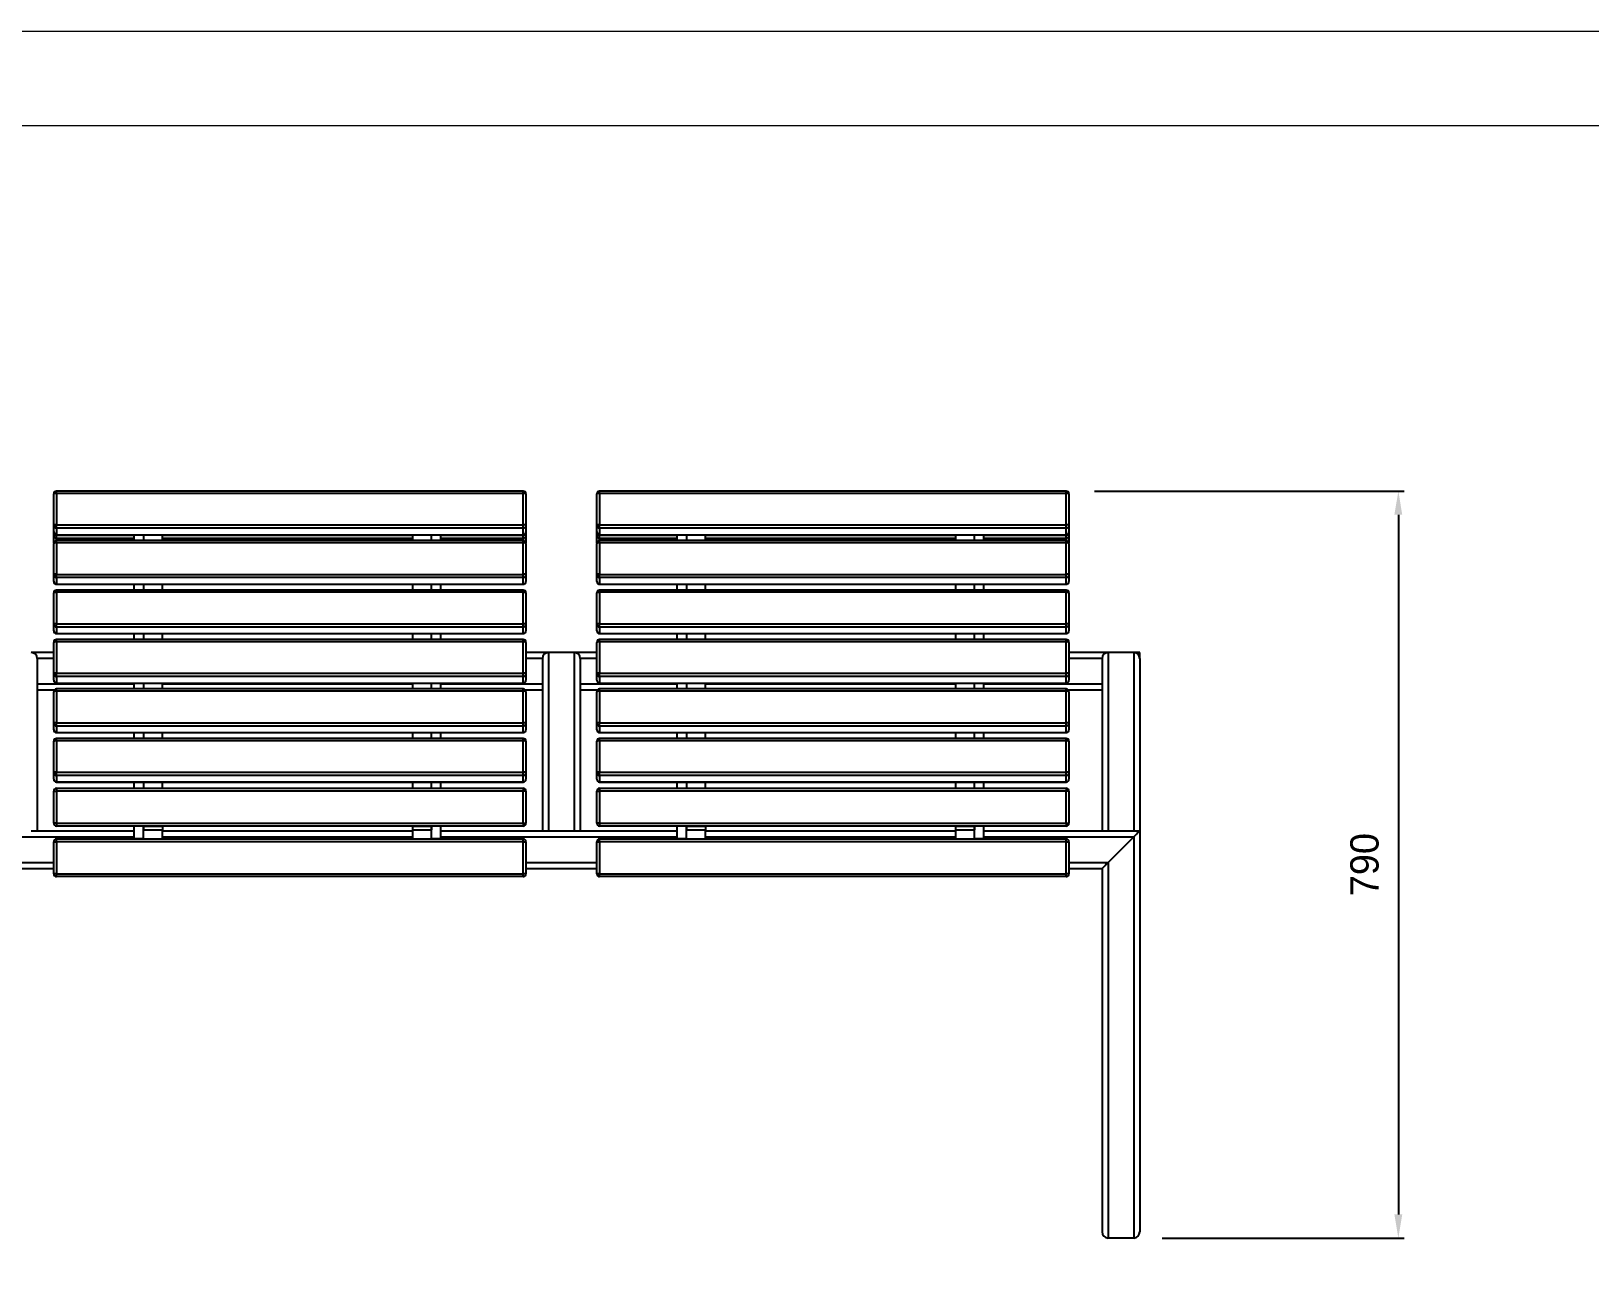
# Model space of a CAD drawing. Header units: millimetres. Extents: x 634 to 6574, y -2943 to 1257.
# Drawn here: x 1747 to 3397, y -46 to 1257 of the extents above; entities that cross this region are included whole.
import ezdxf

# ---------------------------------------------------------------- set-up
doc = ezdxf.new("R2010")
doc.units = ezdxf.units.MM
doc.header["$PDSIZE"] = -1
doc.layers.add('tabelka', color=155, linetype='Continuous')
doc.dimstyles.new('1-1', dxfattribs={"dimtxt": 30, "dimasz": 25, "dimexe": 6.25, "dimexo": 30, "dimgap": 20.625, "dimtad": 1, "dimdec": 1, "dimtxsty": 'Standard', "dimcen": 0, "dimclrd": 2, "dimclre": 2, "dimclrt": 2, "dimadec": 0, "dimazin": 0, "dimtfac": 1, "dimtdec": 1, "dimtmove": 0, "dimatfit": 3, "dimfxl": 0, "dimarcsym": 0})

# ---------------------------------------------------------------- blocks, each defined once
blk = doc.blocks.new('front')
for p, q in [((-2192.3, -441), (-2192.3, -407.7)), ((-1695.3, -404.7), (-2189.3, -404.7)), ((-2189.3, -407.1), (-2189.3, -404.7)), ((-2189.3, -407.1), (-2189.3, -440.4)), ((-1695.3, -407.1), (-2189.3, -407.1)), ((-1695.3, -407.1), (-1695.3, -404.7)), ((-1695.3, -440.4), (-1695.3, -407.1)), ((-1692.3, -407.7), (-1692.3, -441)), ((-1617.3, -441), (-1617.3, -407.7)), ((-1120.3, -404.7), (-1614.3, -404.7)), ((-1614.3, -407.1), (-1614.3, -404.7)), ((-1120.3, -407.1), (-1614.3, -407.1)), ((-1614.3, -407.1), (-1614.3, -440.4)), ((-1120.3, -407.1), (-1120.3, -404.7)), ((-1120.3, -440.4), (-1120.3, -407.1)), ((-1117.3, -407.7), (-1117.3, -441)), ((-2192.3, -447.9), (-2192.3, -441)), ((-2189.3, -443.9), (-2189.3, -440.4)), ((-2189.3, -440.4), (-1695.3, -440.4)), ((-1695.3, -443.9), (-2189.3, -443.9)), ((-2189.3, -443.9), (-2189.3, -450.8)), ((-1695.3, -443.9), (-1695.3, -440.4)), ((-1695.3, -450.8), (-1695.3, -443.9)), ((-1692.3, -441), (-1692.3, -447.9)), ((-1617.3, -447.9), (-1617.3, -441)), ((-1614.3, -443.9), (-1614.3, -440.4)), ((-1614.3, -440.4), (-1120.3, -440.4)), ((-1120.3, -443.9), (-1614.3, -443.9)), ((-1614.3, -443.9), (-1614.3, -450.8)), ((-1120.3, -443.9), (-1120.3, -440.4)), ((-1120.3, -450.8), (-1120.3, -443.9)), ((-1117.3, -441), (-1117.3, -447.9)), ((-2192.3, -451.8), (-2192.3, -447.9)), ((-2192.3, -458.7), (-2192.3, -451.8)), ((-2192.3, -493.4), (-2192.3, -460.1)), ((-2189.3, -450.8), (-1695.3, -450.8)), ((-2189.3, -450.9), (-2189.3, -450.8)), ((-2189.3, -450.9), (-1695.3, -450.9)), ((-2189.3, -450.9), (-2189.3, -451.2)), ((-2189.3, -454.8), (-2189.3, -451.2)), ((-2189.3, -451.2), (-2107.3, -451.2)), ((-2107.3, -454.8), (-2189.3, -454.8)), ((-2189.3, -454.8), (-2189.3, -457.1)), ((-1695.3, -457.1), (-2189.3, -457.1)), ((-2189.3, -459.5), (-2189.3, -457.1)), ((-1695.3, -459.5), (-2189.3, -459.5)), ((-2189.3, -459.5), (-2189.3, -492.8)), ((-2107.3, -457.1), (-2107.3, -450.9)), ((-2097.3, -450.9), (-2097.3, -457.1)), ((-2077.3, -457.1), (-2077.3, -450.9)), ((-2077.3, -451.2), (-1812.3, -451.2)), ((-1812.3, -454.8), (-2077.3, -454.8)), ((-1812.3, -450.9), (-1812.3, -457.1)), ((-1792.3, -457.1), (-1792.3, -450.9)), ((-1782.3, -457.1), (-1782.3, -450.9)), ((-1782.3, -451.2), (-1695.3, -451.2)), ((-1695.3, -454.8), (-1782.3, -454.8)), ((-1695.3, -450.9), (-1695.3, -450.8)), ((-1695.3, -451.2), (-1695.3, -450.9)), ((-1695.3, -454.8), (-1695.3, -451.2)), ((-1695.3, -457.1), (-1695.3, -454.8)), ((-1695.3, -459.5), (-1695.3, -457.1)), ((-1695.3, -492.8), (-1695.3, -459.5)), ((-1692.3, -447.9), (-1692.3, -451.8)), ((-1692.3, -451.8), (-1692.3, -458.7)), ((-1692.3, -460.1), (-1692.3, -493.4)), ((-1617.3, -451.8), (-1617.3, -447.9)), ((-1617.3, -458.7), (-1617.3, -451.8)), ((-1617.3, -493.4), (-1617.3, -460.1)), ((-1614.3, -450.8), (-1120.3, -450.8)), ((-1614.3, -450.9), (-1614.3, -450.8)), ((-1614.3, -450.9), (-1120.3, -450.9)), ((-1614.3, -450.9), (-1614.3, -451.2)), ((-1614.3, -454.8), (-1614.3, -451.2)), ((-1614.3, -451.2), (-1532.3, -451.2)), ((-1532.3, -454.8), (-1614.3, -454.8)), ((-1614.3, -454.8), (-1614.3, -457.1)), ((-1120.3, -457.1), (-1614.3, -457.1)), ((-1614.3, -459.5), (-1614.3, -457.1)), ((-1614.3, -459.5), (-1614.3, -492.8)), ((-1120.3, -459.5), (-1614.3, -459.5)), ((-1532.3, -457.1), (-1532.3, -450.9)), ((-1522.3, -450.9), (-1522.3, -457.1)), ((-1502.3, -457.1), (-1502.3, -450.9)), ((-1502.3, -451.2), (-1237.3, -451.2)), ((-1237.3, -454.8), (-1502.3, -454.8)), ((-1237.3, -450.9), (-1237.3, -457.1)), ((-1217.3, -457.1), (-1217.3, -450.9)), ((-1207.3, -457.1), (-1207.3, -450.9)), ((-1207.3, -451.2), (-1120.3, -451.2)), ((-1120.3, -454.8), (-1207.3, -454.8)), ((-1120.3, -450.9), (-1120.3, -450.8)), ((-1120.3, -451.2), (-1120.3, -450.9)), ((-1120.3, -454.8), (-1120.3, -451.2)), ((-1120.3, -457.1), (-1120.3, -454.8)), ((-1120.3, -459.5), (-1120.3, -457.1)), ((-1120.3, -492.8), (-1120.3, -459.5)), ((-1117.3, -447.9), (-1117.3, -451.8)), ((-1117.3, -451.8), (-1117.3, -458.7)), ((-1117.3, -460.1), (-1117.3, -493.4)), ((-2192.3, -500.3), (-2192.3, -493.4)), ((-2189.3, -496.3), (-2189.3, -492.8)), ((-2189.3, -492.8), (-1695.3, -492.8)), ((-1695.3, -496.3), (-1695.3, -492.8)), ((-1692.3, -493.4), (-1692.3, -500.3)), ((-1617.3, -500.3), (-1617.3, -493.4)), ((-1614.3, -496.3), (-1614.3, -492.8)), ((-1614.3, -492.8), (-1120.3, -492.8)), ((-1120.3, -496.3), (-1120.3, -492.8)), ((-1117.3, -493.4), (-1117.3, -500.3)), ((-1695.3, -496.3), (-2189.3, -496.3)), ((-2189.3, -496.3), (-2189.3, -503.2)), ((-2189.3, -503.2), (-1695.3, -503.2)), ((-2189.3, -503.3), (-2189.3, -503.2)), ((-2189.3, -503.3), (-1695.3, -503.3)), ((-1695.3, -509.5), (-2189.3, -509.5)), ((-2189.3, -511.8), (-2189.3, -509.5)), ((-2107.3, -509.5), (-2107.3, -503.3)), ((-2097.3, -503.3), (-2097.3, -509.5)), ((-2077.3, -509.5), (-2077.3, -503.3)), ((-1812.3, -503.3), (-1812.3, -509.5)), ((-1792.3, -509.5), (-1792.3, -503.3)), ((-1782.3, -509.5), (-1782.3, -503.3)), ((-1695.3, -503.2), (-1695.3, -496.3)), ((-1695.3, -503.3), (-1695.3, -503.2)), ((-1695.3, -511.8), (-1695.3, -509.5)), ((-1120.3, -496.3), (-1614.3, -496.3)), ((-1614.3, -496.3), (-1614.3, -503.2)), ((-1614.3, -503.2), (-1120.3, -503.2)), ((-1614.3, -503.3), (-1614.3, -503.2)), ((-1614.3, -503.3), (-1120.3, -503.3)), ((-1120.3, -509.5), (-1614.3, -509.5)), ((-1614.3, -511.8), (-1614.3, -509.5)), ((-1532.3, -509.5), (-1532.3, -503.3)), ((-1522.3, -503.3), (-1522.3, -509.5)), ((-1502.3, -509.5), (-1502.3, -503.3)), ((-1237.3, -503.3), (-1237.3, -509.5)), ((-1217.3, -509.5), (-1217.3, -503.3)), ((-1207.3, -509.5), (-1207.3, -503.3)), ((-1120.3, -503.2), (-1120.3, -496.3)), ((-1120.3, -503.3), (-1120.3, -503.2)), ((-1120.3, -511.8), (-1120.3, -509.5)), ((-2192.3, -545.8), (-2192.3, -512.5)), ((-2189.3, -511.8), (-2189.3, -545.1)), ((-1695.3, -511.8), (-2189.3, -511.8)), ((-1695.3, -545.1), (-1695.3, -511.8)), ((-1692.3, -512.5), (-1692.3, -545.8)), ((-1617.3, -545.8), (-1617.3, -512.5)), ((-1120.3, -511.8), (-1614.3, -511.8)), ((-1614.3, -511.8), (-1614.3, -545.1)), ((-1120.3, -545.1), (-1120.3, -511.8)), ((-1117.3, -512.5), (-1117.3, -545.8)), ((-2192.3, -552.6), (-2192.3, -545.8)), ((-2189.3, -548.7), (-2189.3, -545.1)), ((-2189.3, -545.1), (-1695.3, -545.1)), ((-1695.3, -548.7), (-2189.3, -548.7)), ((-2189.3, -548.7), (-2189.3, -555.6)), ((-2189.3, -555.6), (-1695.3, -555.6)), ((-2189.3, -555.6), (-1695.3, -555.6)), ((-2189.3, -555.6), (-2189.3, -555.6)), ((-2107.3, -561.8), (-2107.3, -555.6)), ((-2097.3, -555.6), (-2097.3, -561.8)), ((-2077.3, -561.8), (-2077.3, -555.6)), ((-1812.3, -555.6), (-1812.3, -561.8)), ((-1792.3, -561.8), (-1792.3, -555.6)), ((-1782.3, -561.8), (-1782.3, -555.6)), ((-1695.3, -548.7), (-1695.3, -545.1)), ((-1695.3, -555.6), (-1695.3, -548.7)), ((-1695.3, -555.6), (-1695.3, -555.6)), ((-1692.3, -545.8), (-1692.3, -552.6)), ((-1617.3, -552.6), (-1617.3, -545.8)), ((-1614.3, -548.7), (-1614.3, -545.1)), ((-1614.3, -545.1), (-1120.3, -545.1)), ((-1120.3, -548.7), (-1614.3, -548.7)), ((-1614.3, -548.7), (-1614.3, -555.6)), ((-1614.3, -555.6), (-1120.3, -555.6)), ((-1614.3, -555.6), (-1120.3, -555.6)), ((-1614.3, -555.6), (-1614.3, -555.6)), ((-1532.3, -561.8), (-1532.3, -555.6)), ((-1522.3, -555.6), (-1522.3, -561.8)), ((-1502.3, -561.8), (-1502.3, -555.6)), ((-1237.3, -555.6), (-1237.3, -561.8)), ((-1217.3, -561.8), (-1217.3, -555.6)), ((-1207.3, -561.8), (-1207.3, -555.6)), ((-1120.3, -548.7), (-1120.3, -545.1)), ((-1120.3, -555.6), (-1120.3, -548.7)), ((-1120.3, -555.6), (-1120.3, -555.6)), ((-1117.3, -545.8), (-1117.3, -552.6)), ((-2192.3, -575.6), (-2216.2, -575.6)), ((-2192.3, -598.1), (-2192.3, -564.8)), ((-1695.3, -561.8), (-2189.3, -561.8)), ((-2189.3, -564.2), (-2189.3, -561.8)), ((-2189.3, -564.2), (-2189.3, -597.5)), ((-1695.3, -564.2), (-2189.3, -564.2)), ((-1695.3, -564.2), (-1695.3, -561.8)), ((-1695.3, -597.5), (-1695.3, -564.2)), ((-1692.3, -564.8), (-1692.3, -598.1)), ((-1668.4, -575.6), (-1692.3, -575.6)), ((-1641.2, -575.6), (-1668.4, -575.6)), ((-1668.4, -575.6), (-1668.4, -764.4)), ((-1641.2, -575.6), (-1641.2, -764.4)), ((-1617.3, -575.6), (-1641.2, -575.6)), ((-1617.3, -598.1), (-1617.3, -564.8)), ((-1120.3, -561.8), (-1614.3, -561.8)), ((-1614.3, -564.2), (-1614.3, -561.8)), ((-1120.3, -564.2), (-1614.3, -564.2)), ((-1614.3, -564.2), (-1614.3, -597.5)), ((-1120.3, -564.2), (-1120.3, -561.8)), ((-1120.3, -597.5), (-1120.3, -564.2)), ((-1117.3, -564.8), (-1117.3, -598.1)), ((-1075.9, -575.6), (-1117.3, -575.6)), ((-1048.7, -575.6), (-1075.9, -575.6)), ((-1075.9, -575.6), (-1075.9, -764.4)), ((-1048.7, -575.6), (-1048.7, -764.4)), ((-1042.3, -575.6), (-1048.7, -575.6)), ((-1042.3, -582), (-1042.3, -575.6)), ((-2209.8, -582), (-2209.8, -764.4)), ((-2192.3, -582), (-2209.8, -582)), ((-1674.8, -582), (-1692.3, -582)), ((-1674.8, -582), (-1674.8, -764.4)), ((-1634.8, -582), (-1634.8, -764.4)), ((-1617.3, -582), (-1634.8, -582)), ((-1082.3, -582), (-1117.3, -582)), ((-1082.3, -582), (-1082.3, -764.4)), ((-1042.3, -582), (-1042.3, -764.4)), ((-2107.3, -609.2), (-2209.8, -609.2)), ((-2192.3, -605), (-2192.3, -598.1)), ((-2189.3, -601.1), (-2189.3, -597.5)), ((-2189.3, -597.5), (-1695.3, -597.5)), ((-1695.3, -601.1), (-2189.3, -601.1)), ((-2189.3, -601.1), (-2189.3, -608)), ((-2189.3, -608), (-1695.3, -608)), ((-2189.3, -608), (-1695.3, -608)), ((-2189.3, -608), (-2189.3, -608)), ((-2107.3, -614.2), (-2107.3, -608)), ((-2097.3, -608), (-2097.3, -614.2)), ((-2077.3, -614.2), (-2077.3, -608)), ((-1812.3, -609.2), (-2077.3, -609.2)), ((-1812.3, -608), (-1812.3, -614.2)), ((-1792.3, -614.2), (-1792.3, -608)), ((-1782.3, -614.2), (-1782.3, -608)), ((-1674.8, -609.2), (-1782.3, -609.2)), ((-1695.3, -601.1), (-1695.3, -597.5)), ((-1695.3, -608), (-1695.3, -601.1)), ((-1695.3, -608), (-1695.3, -608)), ((-1692.3, -598.1), (-1692.3, -605)), ((-1532.3, -609.2), (-1634.8, -609.2)), ((-1617.3, -605), (-1617.3, -598.1)), ((-1614.3, -601.1), (-1614.3, -597.5)), ((-1614.3, -597.5), (-1120.3, -597.5)), ((-1120.3, -601.1), (-1614.3, -601.1)), ((-1614.3, -601.1), (-1614.3, -608)), ((-1614.3, -608), (-1120.3, -608)), ((-1614.3, -608), (-1120.3, -608)), ((-1614.3, -608), (-1614.3, -608)), ((-1532.3, -614.2), (-1532.3, -608)), ((-1522.3, -608), (-1522.3, -614.2)), ((-1502.3, -614.2), (-1502.3, -608)), ((-1237.3, -609.2), (-1502.3, -609.2)), ((-1237.3, -608), (-1237.3, -614.2)), ((-1217.3, -614.2), (-1217.3, -608)), ((-1207.3, -614.2), (-1207.3, -608)), ((-1082.3, -609.2), (-1207.3, -609.2)), ((-1120.3, -601.1), (-1120.3, -597.5)), ((-1120.3, -608), (-1120.3, -601.1)), ((-1120.3, -608), (-1120.3, -608)), ((-1117.3, -598.1), (-1117.3, -605)), ((-2191.8, -615.6), (-2209.8, -615.6)), ((-2192.3, -650.5), (-2192.3, -617.2)), ((-1695.3, -614.2), (-2189.3, -614.2)), ((-2189.3, -616.6), (-2189.3, -614.2)), ((-1695.3, -616.6), (-2189.3, -616.6)), ((-2189.3, -616.6), (-2189.3, -649.9)), ((-1695.3, -616.6), (-1695.3, -614.2)), ((-1695.3, -649.9), (-1695.3, -616.6)), ((-1674.8, -615.6), (-1692.8, -615.6)), ((-1692.3, -617.2), (-1692.3, -650.5)), ((-1616.8, -615.6), (-1634.8, -615.6)), ((-1617.3, -650.5), (-1617.3, -617.2)), ((-1120.3, -614.2), (-1614.3, -614.2)), ((-1614.3, -616.6), (-1614.3, -614.2)), ((-1120.3, -616.6), (-1614.3, -616.6)), ((-1614.3, -616.6), (-1614.3, -649.9)), ((-1120.3, -616.6), (-1120.3, -614.2)), ((-1120.3, -649.9), (-1120.3, -616.6)), ((-1082.3, -615.6), (-1117.8, -615.6)), ((-1117.3, -617.2), (-1117.3, -650.5)), ((-2192.3, -657.4), (-2192.3, -650.5)), ((-2189.3, -653.5), (-2189.3, -649.9)), ((-2189.3, -649.9), (-1695.3, -649.9)), ((-1695.3, -653.5), (-2189.3, -653.5)), ((-2189.3, -653.5), (-2189.3, -660.4)), ((-1695.3, -653.5), (-1695.3, -649.9)), ((-1695.3, -660.4), (-1695.3, -653.5)), ((-1692.3, -650.5), (-1692.3, -657.4)), ((-1617.3, -657.4), (-1617.3, -650.5)), ((-1614.3, -653.5), (-1614.3, -649.9)), ((-1614.3, -649.9), (-1120.3, -649.9)), ((-1120.3, -653.5), (-1614.3, -653.5)), ((-1614.3, -653.5), (-1614.3, -660.4)), ((-1120.3, -653.5), (-1120.3, -649.9)), ((-1120.3, -660.4), (-1120.3, -653.5)), ((-1117.3, -650.5), (-1117.3, -657.4)), ((-2192.3, -702.9), (-2192.3, -669.6)), ((-2189.3, -660.4), (-1695.3, -660.4)), ((-2189.3, -660.4), (-1695.3, -660.4)), ((-2189.3, -660.4), (-2189.3, -660.4)), ((-1695.3, -666.6), (-2189.3, -666.6)), ((-2189.3, -669), (-2189.3, -666.6)), ((-2189.3, -669), (-2189.3, -702.3)), ((-1695.3, -669), (-2189.3, -669)), ((-2107.3, -666.6), (-2107.3, -660.4)), ((-2097.3, -660.4), (-2097.3, -666.6)), ((-2077.3, -666.6), (-2077.3, -660.4)), ((-1812.3, -660.4), (-1812.3, -666.6)), ((-1792.3, -666.6), (-1792.3, -660.4)), ((-1782.3, -666.6), (-1782.3, -660.4)), ((-1695.3, -660.4), (-1695.3, -660.4)), ((-1695.3, -669), (-1695.3, -666.6)), ((-1695.3, -702.3), (-1695.3, -669)), ((-1692.3, -669.6), (-1692.3, -702.9)), ((-1617.3, -702.9), (-1617.3, -669.6)), ((-1614.3, -660.4), (-1120.3, -660.4)), ((-1614.3, -660.4), (-1120.3, -660.4)), ((-1614.3, -660.4), (-1614.3, -660.4)), ((-1120.3, -666.6), (-1614.3, -666.6)), ((-1614.3, -669), (-1614.3, -666.6)), ((-1614.3, -669), (-1614.3, -702.3)), ((-1120.3, -669), (-1614.3, -669)), ((-1532.3, -666.6), (-1532.3, -660.4)), ((-1522.3, -660.4), (-1522.3, -666.6)), ((-1502.3, -666.6), (-1502.3, -660.4)), ((-1237.3, -660.4), (-1237.3, -666.6)), ((-1217.3, -666.6), (-1217.3, -660.4)), ((-1207.3, -666.6), (-1207.3, -660.4)), ((-1120.3, -660.4), (-1120.3, -660.4)), ((-1120.3, -669), (-1120.3, -666.6)), ((-1120.3, -702.3), (-1120.3, -669)), ((-1117.3, -669.6), (-1117.3, -702.9)), ((-2192.3, -709.8), (-2192.3, -702.9)), ((-2189.3, -705.9), (-2189.3, -702.3)), ((-2189.3, -702.3), (-1695.3, -702.3)), ((-1695.3, -705.9), (-2189.3, -705.9)), ((-2189.3, -705.9), (-2189.3, -712.7)), ((-1695.3, -705.9), (-1695.3, -702.3)), ((-1695.3, -712.7), (-1695.3, -705.9)), ((-1692.3, -702.9), (-1692.3, -709.8)), ((-1617.3, -709.8), (-1617.3, -702.9)), ((-1614.3, -705.9), (-1614.3, -702.3)), ((-1614.3, -702.3), (-1120.3, -702.3)), ((-1120.3, -705.9), (-1614.3, -705.9)), ((-1614.3, -705.9), (-1614.3, -712.7)), ((-1120.3, -705.9), (-1120.3, -702.3)), ((-1120.3, -712.7), (-1120.3, -705.9)), ((-1117.3, -702.9), (-1117.3, -709.8)), ((-2192.3, -756.4), (-2192.3, -722.4)), ((-2192.3, -722.4), (-2189.3, -722.4)), ((-2189.3, -712.7), (-1695.3, -712.7)), ((-2189.3, -712.8), (-2189.3, -712.7)), ((-2189.3, -712.8), (-1695.3, -712.8)), ((-2189.3, -719.4), (-1695.3, -719.4)), ((-2189.3, -719.4), (-2189.3, -722.4)), ((-2189.3, -722.4), (-2189.3, -756.4)), ((-1695.3, -722.4), (-2189.3, -722.4)), ((-2107.3, -719.4), (-2107.3, -712.8)), ((-2097.3, -712.8), (-2097.3, -719.4)), ((-2077.3, -719.4), (-2077.3, -712.8)), ((-1812.3, -712.8), (-1812.3, -719.4)), ((-1792.3, -719.4), (-1792.3, -712.8)), ((-1782.3, -719.4), (-1782.3, -712.8)), ((-1695.3, -712.8), (-1695.3, -712.7)), ((-1695.3, -719.4), (-1695.3, -722.4)), ((-1695.3, -756.4), (-1695.3, -722.4)), ((-1692.3, -722.4), (-1695.3, -722.4)), ((-1692.3, -722.4), (-1692.3, -756.4)), ((-1617.3, -756.4), (-1617.3, -722.4)), ((-1617.3, -722.4), (-1614.3, -722.4)), ((-1614.3, -712.7), (-1120.3, -712.7)), ((-1614.3, -712.8), (-1614.3, -712.7)), ((-1614.3, -712.8), (-1120.3, -712.8)), ((-1614.3, -719.4), (-1614.3, -722.4)), ((-1614.3, -719.4), (-1120.3, -719.4)), ((-1614.3, -722.4), (-1614.3, -756.4)), ((-1120.3, -722.4), (-1614.3, -722.4)), ((-1532.3, -719.4), (-1532.3, -712.8)), ((-1522.3, -712.8), (-1522.3, -719.4)), ((-1502.3, -719.4), (-1502.3, -712.8)), ((-1237.3, -712.8), (-1237.3, -719.4)), ((-1217.3, -719.4), (-1217.3, -712.8)), ((-1207.3, -719.4), (-1207.3, -712.8)), ((-1120.3, -712.8), (-1120.3, -712.7)), ((-1120.3, -719.4), (-1120.3, -722.4)), ((-1117.3, -722.4), (-1120.3, -722.4)), ((-1120.3, -756.4), (-1120.3, -722.4)), ((-1117.3, -722.4), (-1117.3, -756.4)), ((-2189.3, -756.4), (-2192.3, -756.4)), ((-2189.3, -756.4), (-1695.3, -756.4)), ((-2189.3, -756.4), (-2189.3, -759.4)), ((-1695.3, -756.4), (-1692.3, -756.4)), ((-1695.3, -756.4), (-1695.3, -759.4)), ((-1614.3, -756.4), (-1617.3, -756.4)), ((-1614.3, -756.4), (-1614.3, -759.4)), ((-1614.3, -756.4), (-1120.3, -756.4)), ((-1120.3, -756.4), (-1120.3, -759.4)), ((-1120.3, -756.4), (-1117.3, -756.4)), ((-2357.3, -770.8), (-2107.3, -770.8)), ((-2216.2, -764.4), (-2209.8, -764.4)), ((-2209.8, -764.4), (-2107.3, -764.4)), ((-1695.3, -759.4), (-2189.3, -759.4)), ((-2189.3, -775.9), (-2189.3, -772.9)), ((-2189.3, -772.9), (-1695.3, -772.9)), ((-2107.3, -772.9), (-2107.3, -759.4)), ((-2097.3, -759.4), (-2107.3, -759.4)), ((-2097.3, -772.9), (-2107.3, -772.9)), ((-2097.3, -759.4), (-2077.3, -759.4)), ((-2097.3, -759.4), (-2097.3, -763.4)), ((-2097.3, -772.9), (-2097.3, -759.4)), ((-2097.3, -763.4), (-2077.3, -763.4)), ((-2077.3, -759.4), (-2077.3, -763.4)), ((-2077.3, -772.9), (-2077.3, -763.4)), ((-2077.3, -764.4), (-1812.3, -764.4)), ((-2077.3, -770.8), (-1812.3, -770.8)), ((-1812.3, -759.4), (-1792.3, -759.4)), ((-1812.3, -759.4), (-1812.3, -763.4)), ((-1812.3, -763.4), (-1812.3, -772.9)), ((-1812.3, -763.4), (-1792.3, -763.4)), ((-1792.3, -759.4), (-1792.3, -763.4)), ((-1782.3, -759.4), (-1792.3, -759.4)), ((-1792.3, -772.9), (-1792.3, -759.4)), ((-1782.3, -772.9), (-1792.3, -772.9)), ((-1782.3, -772.9), (-1782.3, -759.4)), ((-1782.3, -764.4), (-1674.8, -764.4)), ((-1782.3, -770.8), (-1532.3, -770.8)), ((-1695.3, -775.9), (-1695.3, -772.9)), ((-1674.8, -764.4), (-1668.4, -764.4)), ((-1668.4, -764.4), (-1641.2, -764.4)), ((-1641.2, -764.4), (-1634.8, -764.4)), ((-1634.8, -764.4), (-1532.3, -764.4)), ((-1120.3, -759.4), (-1614.3, -759.4)), ((-1614.3, -775.9), (-1614.3, -772.9)), ((-1614.3, -772.9), (-1120.3, -772.9)), ((-1532.3, -772.9), (-1532.3, -759.4)), ((-1522.3, -759.4), (-1532.3, -759.4)), ((-1522.3, -772.9), (-1532.3, -772.9)), ((-1522.3, -759.4), (-1502.3, -759.4)), ((-1522.3, -759.4), (-1522.3, -763.4)), ((-1522.3, -772.9), (-1522.3, -759.4)), ((-1522.3, -763.4), (-1502.3, -763.4)), ((-1502.3, -759.4), (-1502.3, -763.4)), ((-1502.3, -772.9), (-1502.3, -763.4)), ((-1502.3, -764.4), (-1237.3, -764.4)), ((-1502.3, -770.8), (-1237.3, -770.8)), ((-1237.3, -759.4), (-1237.3, -763.4)), ((-1237.3, -759.4), (-1217.3, -759.4)), ((-1237.3, -763.4), (-1237.3, -772.9)), ((-1237.3, -763.4), (-1217.3, -763.4)), ((-1217.3, -759.4), (-1217.3, -763.4)), ((-1207.3, -759.4), (-1217.3, -759.4)), ((-1217.3, -772.9), (-1217.3, -759.4)), ((-1207.3, -772.9), (-1217.3, -772.9)), ((-1207.3, -772.9), (-1207.3, -759.4)), ((-1207.3, -764.4), (-1082.3, -764.4)), ((-1207.3, -770.8), (-1048.7, -770.8)), ((-1120.3, -775.9), (-1120.3, -772.9)), ((-1082.3, -764.4), (-1075.9, -764.4)), ((-1075.9, -764.4), (-1048.7, -764.4)), ((-1048.7, -770.8), (-1075.9, -798)), ((-1048.7, -764.4), (-1042.3, -764.4)), ((-1048.7, -770.8), (-1048.7, -1195.6)), ((-1042.3, -764.4), (-1042.3, -1189.2)), ((-2192.3, -809.9), (-2192.3, -775.9)), ((-2192.3, -775.9), (-2189.3, -775.9)), ((-1695.3, -775.9), (-2189.3, -775.9)), ((-2189.3, -775.9), (-2189.3, -809.9)), ((-1695.3, -775.9), (-1692.3, -775.9)), ((-1695.3, -809.9), (-1695.3, -775.9)), ((-1692.3, -775.9), (-1692.3, -809.9)), ((-1617.3, -775.9), (-1614.3, -775.9)), ((-1617.3, -809.9), (-1617.3, -775.9)), ((-1120.3, -775.9), (-1614.3, -775.9)), ((-1614.3, -775.9), (-1614.3, -809.9)), ((-1120.3, -775.9), (-1117.3, -775.9)), ((-1120.3, -809.9), (-1120.3, -775.9)), ((-1117.3, -775.9), (-1117.3, -809.9)), ((-2267.3, -798), (-2192.3, -798)), ((-2267.3, -804.4), (-2192.3, -804.4)), ((-1692.3, -798), (-1617.3, -798)), ((-1692.3, -804.4), (-1617.3, -804.4)), ((-1117.3, -798), (-1075.9, -798)), ((-1117.3, -804.4), (-1082.3, -804.4)), ((-1082.3, -804.4), (-1082.3, -1189.2)), ((-1075.9, -798), (-1075.9, -1195.6)), ((-2189.3, -809.9), (-2192.3, -809.9)), ((-2189.3, -812.9), (-2189.3, -809.9)), ((-2189.3, -809.9), (-1695.3, -809.9)), ((-1695.3, -812.9), (-2189.3, -812.9)), ((-1695.3, -812.9), (-1695.3, -809.9)), ((-1692.3, -809.9), (-1695.3, -809.9)), ((-1614.3, -809.9), (-1617.3, -809.9)), ((-1614.3, -812.9), (-1614.3, -809.9)), ((-1614.3, -809.9), (-1120.3, -809.9)), ((-1120.3, -812.9), (-1614.3, -812.9)), ((-1120.3, -812.9), (-1120.3, -809.9)), ((-1117.3, -809.9), (-1120.3, -809.9)), ((-1048.7, -1195.6), (-1075.9, -1195.6))]:
    blk.add_line(p, q)
at = {"flags": 128}
for points in [[(-2192.3, -458.7), (-2192.3, -459.3), (-2192.2, -459.4)], [(-2192.2, -459.4), (-2192.3, -459.3), (-2192.3, -458.7)], [(-1692.4, -459.4), (-1692.4, -459.3), (-1692.3, -458.7)], [(-1692.3, -458.7), (-1692.4, -459.3), (-1692.4, -459.4)], [(-1617.3, -458.7), (-1617.3, -459.3), (-1617.2, -459.4)], [(-1617.2, -459.4), (-1617.3, -459.3), (-1617.3, -458.7)], [(-1117.4, -459.4), (-1117.4, -459.3), (-1117.3, -458.7)], [(-1117.3, -458.7), (-1117.4, -459.3), (-1117.4, -459.4)], [(-1044.2, -577.5), (-1043.4, -576.7), (-1042.8, -576.1), (-1042.4, -575.7), (-1042.3, -575.6)], [(-1042.3, -575.6), (-1042.4, -575.7), (-1042.7, -576), (-1043.2, -576.5), (-1043.8, -577.1), (-1044.2, -577.5)], [(-1042.3, -764.4), (-1042.4, -764.5), (-1042.8, -764.9), (-1043.4, -765.5), (-1044.2, -766.3), (-1045.2, -767.3), (-1046.3, -768.4), (-1047.5, -769.6), (-1048.7, -770.8)], [(-1048.7, -770.8), (-1047.6, -769.7), (-1046.5, -768.6), (-1045.5, -767.6), (-1044.6, -766.7), (-1043.8, -765.9), (-1043.2, -765.3), (-1042.7, -764.8), (-1042.4, -764.5), (-1042.3, -764.4)], [(-1075.9, -798), (-1077.2, -799.3), (-1078.4, -800.5), (-1079.5, -801.6), (-1080.4, -802.5), (-1081.2, -803.3), (-1081.8, -803.9), (-1082.2, -804.3), (-1082.3, -804.4)], [(-1082.3, -804.4), (-1082.2, -804.3), (-1081.9, -804), (-1081.5, -803.6), (-1080.8, -802.9), (-1080, -802.1), (-1079.1, -801.2), (-1078.1, -800.2), (-1077, -799.1), (-1075.9, -798)]]:
    blk.add_lwpolyline(points, dxfattribs=at)
for centre, radius, start, end in [((-2189.3, -407.7), 3, 90, 180), ((-2190, -411.2), 4.22, 80.1814, 122.7347), ((-1695.3, -407.7), 3, 0, 90), ((-1694.6, -411.2), 4.22, 57.2676, 99.8164), ((-1614.3, -407.7), 3, 90, 180), ((-1615, -411.2), 4.22, 80.1826, 122.7338), ((-1120.3, -407.7), 3, 0, 90), ((-1119.6, -411.2), 4.22, 57.2667, 99.8171), ((-2190, -444.5), 4.22, 80.1814, 122.7347), ((-2189.3, -440.9), 2.97, 180.6055, 270.5965), ((-1694.6, -444.5), 4.22, 57.2676, 99.8164), ((-1695.3, -440.9), 2.97, 269.4063, 359.3917), ((-1615, -444.5), 4.22, 80.1826, 122.7338), ((-1614.3, -440.9), 2.97, 180.6066, 270.5942), ((-1119.6, -444.5), 4.22, 57.2667, 99.8171), ((-1120.3, -440.9), 2.97, 269.4056, 359.3928), ((-2189.3, -447.9), 3, 180, 270), ((-2189.3, -447.8), 2.97, 180.6057, 270.5966), ((-2190, -455.4), 4.22, 80.1821, 122.7345), ((-2189.3, -451.8), 2.97, 180.6057, 270.5966), ((-2189.3, -460.1), 3, 90, 180), ((-2190, -463.6), 4.22, 80.1821, 122.7345), ((-1695.3, -447.9), 3, 270, 0), ((-1695.3, -447.8), 2.97, 269.4061, 359.3916), ((-1694.6, -455.4), 4.22, 57.2677, 99.8157), ((-1695.3, -451.8), 2.97, 269.4061, 359.3916), ((-1695.3, -460.1), 3, 0, 90), ((-1694.6, -463.6), 4.22, 57.2677, 99.8157), ((-1614.3, -447.9), 3, 180, 270), ((-1614.3, -447.8), 2.97, 180.6068, 270.5944), ((-1615, -455.4), 4.22, 80.1833, 122.7337), ((-1614.3, -451.8), 2.97, 180.6068, 270.5944), ((-1614.3, -460.1), 3, 90, 180), ((-1615, -463.6), 4.22, 80.1833, 122.7337), ((-1120.3, -447.9), 3, 270, 0), ((-1120.3, -447.8), 2.97, 269.4055, 359.3926), ((-1119.6, -455.4), 4.22, 57.2669, 99.8164), ((-1120.3, -451.8), 2.97, 269.4055, 359.3926), ((-1120.3, -460.1), 3, 0, 90), ((-1119.6, -463.6), 4.22, 57.2669, 99.8164), ((-2190, -496.9), 4.22, 80.1814, 122.7347), ((-2189.3, -493.3), 2.97, 180.6057, 270.5964), ((-1694.6, -496.9), 4.22, 57.2676, 99.8164), ((-1695.3, -493.3), 2.97, 269.4064, 359.3916), ((-1615, -496.9), 4.22, 80.1826, 122.7338), ((-1614.3, -493.3), 2.97, 180.6068, 270.5941), ((-1119.6, -496.9), 4.22, 57.2667, 99.8171), ((-1120.3, -493.3), 2.97, 269.4058, 359.3926), ((-2189.3, -500.3), 3, 180, 270), ((-2189.3, -500.2), 2.97, 180.6057, 270.5966), ((-2189.3, -512.5), 3, 90, 180), ((-1695.3, -500.3), 3, 270, 0), ((-1695.3, -500.2), 2.97, 269.4061, 359.3916), ((-1695.3, -512.5), 3, 0, 90), ((-1614.3, -500.3), 3, 180, 270), ((-1614.3, -500.2), 2.97, 180.6068, 270.5944), ((-1614.3, -512.5), 3, 90, 180), ((-1120.3, -500.3), 3, 270, 0), ((-1120.3, -500.2), 2.97, 269.4055, 359.3926), ((-1120.3, -512.5), 3, 0, 90), ((-2190, -516), 4.22, 80.1812, 122.7348), ((-1694.6, -516), 4.22, 57.2674, 99.8165), ((-1615, -516), 4.22, 80.1825, 122.734), ((-1119.6, -516), 4.22, 57.2666, 99.8173), ((-2190, -549.3), 4.22, 80.1812, 122.7348), ((-2189.3, -545.7), 2.97, 180.6056, 270.5966), ((-2189.3, -552.6), 3, 180, 270), ((-2189.3, -552.6), 2.97, 180.6056, 270.5966), ((-1694.6, -549.3), 4.22, 57.2674, 99.8165), ((-1695.3, -545.7), 2.97, 269.4062, 359.3916), ((-1695.3, -552.6), 3, 270, 0), ((-1695.3, -552.6), 2.97, 269.4062, 359.3916), ((-1615, -549.3), 4.22, 80.1825, 122.734), ((-1614.3, -545.7), 2.97, 180.6067, 270.5943), ((-1614.3, -552.6), 3, 180, 270), ((-1614.3, -552.6), 2.97, 180.6067, 270.5943), ((-1119.6, -549.3), 4.22, 57.2666, 99.8173), ((-1120.3, -545.7), 2.97, 269.4056, 359.3927), ((-1120.3, -552.6), 3, 270, 0), ((-1120.3, -552.6), 2.97, 269.4056, 359.3927), ((-2216.2, -582), 6.4, 0, 90), ((-2189.3, -564.8), 3, 90, 180), ((-2190, -568.4), 4.22, 80.1817, 122.7346), ((-1695.3, -564.8), 3, 0, 90), ((-1694.6, -568.4), 4.22, 57.2676, 99.8161), ((-1668.4, -582), 6.4, 90, 180), ((-1641.2, -582), 6.4, 360, 90), ((-1614.3, -564.8), 3, 90, 180), ((-1615, -568.4), 4.22, 80.183, 122.7338), ((-1120.3, -564.8), 3, 0, 90), ((-1119.6, -568.4), 4.22, 57.2668, 99.8168), ((-1075.9, -582), 6.4, 90, 180), ((-1048.7, -582), 6.4, 0, 90), ((-2190, -601.7), 4.22, 80.1815, 122.7345), ((-2189.3, -598.1), 2.97, 180.6056, 270.5965), ((-2189.3, -605), 3, 180, 270), ((-2189.3, -605), 2.97, 180.6056, 270.5965), ((-1694.6, -601.7), 4.22, 57.2677, 99.8163), ((-1695.3, -598.1), 2.97, 269.4063, 359.3916), ((-1695.3, -605), 3, 270, 0), ((-1695.3, -605), 2.97, 269.4062, 359.3916), ((-1615, -601.7), 4.22, 80.1828, 122.7337), ((-1614.3, -598.1), 2.97, 180.6067, 270.5942), ((-1614.3, -605), 3, 180, 270), ((-1614.3, -605), 2.97, 180.6067, 270.5943), ((-1119.6, -601.7), 4.22, 57.2668, 99.817), ((-1120.3, -598.1), 2.97, 269.4056, 359.3927), ((-1120.3, -605), 3, 270, 0), ((-1120.3, -605), 2.97, 269.4056, 359.3927), ((-2189.3, -617.2), 3, 90, 180), ((-2190, -620.8), 4.22, 80.1816, 122.7345), ((-1695.3, -617.2), 3, 0, 90), ((-1694.6, -620.8), 4.22, 57.2677, 99.8162), ((-1614.3, -617.2), 3, 90, 180), ((-1615, -620.8), 4.22, 80.1828, 122.7337), ((-1120.3, -617.2), 3, 0, 90), ((-1119.6, -620.8), 4.22, 57.2668, 99.8169), ((-2190, -654.1), 4.22, 80.1815, 122.7346), ((-2189.3, -650.5), 2.97, 180.6056, 270.5965), ((-2189.3, -657.4), 3, 180, 270), ((-2189.3, -657.4), 2.97, 180.6056, 270.5965), ((-1694.6, -654.1), 4.22, 57.2677, 99.8163), ((-1695.3, -650.5), 2.97, 269.4062, 359.3916), ((-1695.3, -657.4), 3, 270, 0), ((-1695.3, -657.4), 2.97, 269.4062, 359.3916), ((-1615, -654.1), 4.22, 80.1828, 122.7337), ((-1614.3, -650.5), 2.97, 180.6067, 270.5943), ((-1614.3, -657.4), 3, 180, 270), ((-1614.3, -657.4), 2.97, 180.6067, 270.5943), ((-1119.6, -654.1), 4.22, 57.2668, 99.817), ((-1120.3, -650.5), 2.97, 269.4056, 359.3927), ((-1120.3, -657.4), 3, 270, 0), ((-1120.3, -657.4), 2.97, 269.4056, 359.3927), ((-2189.3, -669.6), 3, 90, 180), ((-2190, -673.2), 4.22, 80.1815, 122.7345), ((-1695.3, -669.6), 3, 0, 90), ((-1694.6, -673.2), 4.22, 57.2677, 99.8163), ((-1614.3, -669.6), 3, 90, 180), ((-1615, -673.2), 4.22, 80.1828, 122.7337), ((-1120.3, -669.6), 3, 0, 90), ((-1119.6, -673.2), 4.22, 57.2668, 99.817), ((-2190, -706.5), 4.22, 80.1812, 122.7348), ((-2189.3, -702.9), 2.97, 180.6056, 270.5966), ((-1694.6, -706.5), 4.22, 57.2674, 99.8165), ((-1695.3, -702.9), 2.97, 269.4062, 359.3916), ((-1615, -706.5), 4.22, 80.1825, 122.734), ((-1614.3, -702.9), 2.97, 180.6067, 270.5943), ((-1119.6, -706.5), 4.22, 57.2666, 99.8173), ((-1120.3, -702.9), 2.97, 269.4056, 359.3927), ((-2189.3, -709.8), 3, 180, 270), ((-2189.3, -709.8), 2.97, 180.6056, 270.5966), ((-2189.3, -722.4), 3, 90, 180), ((-1695.3, -709.8), 3, 270, 0), ((-1695.3, -709.8), 2.97, 269.4062, 359.3916), ((-1695.3, -722.4), 3, 0, 90), ((-1614.3, -709.8), 3, 180, 270), ((-1614.3, -709.8), 2.97, 180.6067, 270.5943), ((-1614.3, -722.4), 3, 90, 180), ((-1120.3, -709.8), 3, 270, 0), ((-1120.3, -709.8), 2.97, 269.4056, 359.3927), ((-1120.3, -722.4), 3, 0, 90), ((-2189.3, -756.4), 3, 180, 270), ((-1695.3, -756.4), 3, 270, 0), ((-1614.3, -756.4), 3, 180, 270), ((-1120.3, -756.4), 3, 270, 0), ((-2189.3, -775.9), 3, 90, 180), ((-1695.3, -775.9), 3, 0, 90), ((-1614.3, -775.9), 3, 90, 180), ((-1120.3, -775.9), 3, 0, 90), ((-2189.3, -809.9), 3, 180, 270), ((-1695.3, -809.9), 3, 270, 0), ((-1614.3, -809.9), 3, 180, 270), ((-1120.3, -809.9), 3, 270, 0), ((-1075.9, -1189.2), 6.4, 180, 270), ((-1048.7, -1189.2), 6.4, 270, 0)]:
    blk.add_arc(centre, radius, start, end)
blk = doc.blocks.new('*D12')
at = {"color": 2, "lineweight": -2}
for p, q in [((2872.9, 770.3), (3200.9, 770.3)), ((3194.7, 745.3), (3194.7, 4.3)), ((2944.5, -20.7), (3200.9, -20.7))]:
    blk.add_line(p, q, dxfattribs=at)
at = {"color": 2}
for points in [[(3190.5, 745.3), (3198.8, 745.3), (3194.7, 770.3)], [(3190.5, 4.3), (3198.8, 4.3), (3194.7, -20.7)]]:
    blk.add_solid(points, dxfattribs=at)
at = {"layer": 'Defpoints', "color": 0}
for p in [(2842.9, 770.3), (2914.5, -20.7), (3194.7, -20.7)]:
    blk.add_point(p, dxfattribs=at)
at = {"color": 2, "insert": (3159, 374.8), "char_height": 30, "attachment_point": 5, "rotation": 90}
blk.add_mtext('790', dxfattribs=at)

msp = doc.modelspace()

# ---------------------------------------------------------------- linework, layer by layer
at = {"layer": 'tabelka', "lineweight": 5}
for points in [[(633.69, 1257.35), (6573.69, 1257.35), (6573.69, -2942.65), (633.69, -2942.65)], [(733.69, 1157.35), (6473.69, 1157.35), (6473.69, -2842.65), (733.69, -2842.65)]]:
    msp.add_lwpolyline(points, close=True, dxfattribs=at)

# ---------------------------------------------------------------- block references
msp.add_blockref('front', (3963.22, 1174.95))

# ---------------------------------------------------------------- dimensions: what is measured, and where the dimension line sits
dim = msp.add_linear_dim(base=(3194.66, -20.67), p1=(2842.91, 770.27), p2=(2914.51, -20.67), angle=90, text='790', dimstyle='1-1')
dim.commit()
dim.dimension.update_dxf_attribs({"geometry": '*D12', "text_midpoint": (3159.04, 374.8)})

doc.saveas('drawing.dxf')
